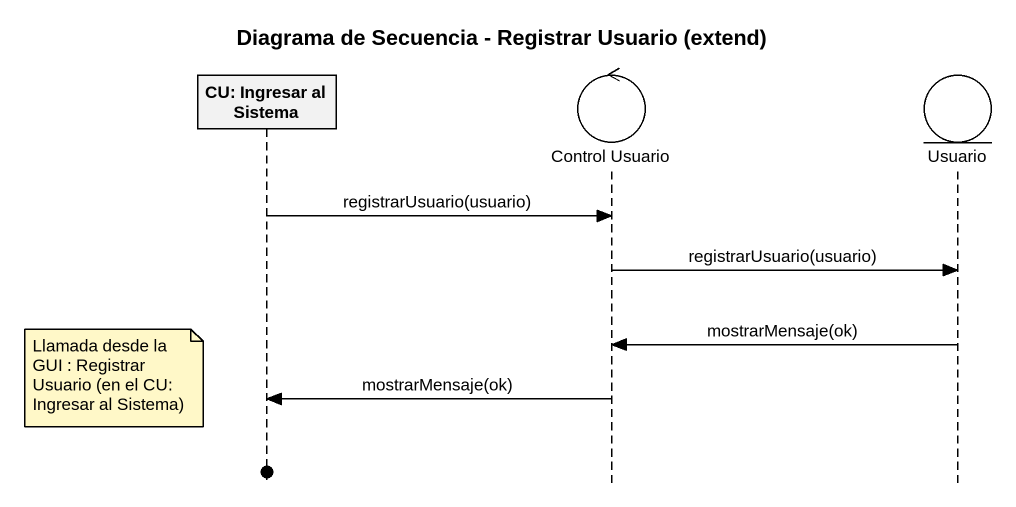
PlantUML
@startuml
title Diagrama de Secuencia - Registrar Usuario (extend)
hide footbox
participant "CU: Ingresar al Sistema" as CU_Ingresar_al_Sistema
control "Control Usuario" as Control_Usuario
entity Usuario

CU_Ingresar_al_Sistema -> Control_Usuario : registrarUsuario(usuario)
Control_Usuario -> Usuario : registrarUsuario(usuario)
Usuario -> Control_Usuario : mostrarMensaje(ok)
note left of CU_Ingresar_al_Sistema : Llamada desde la GUI : Registrar Usuario (en el CU: Ingresar al Sistema)
Control_Usuario -> CU_Ingresar_al_Sistema : mostrarMensaje(ok)
@enduml
